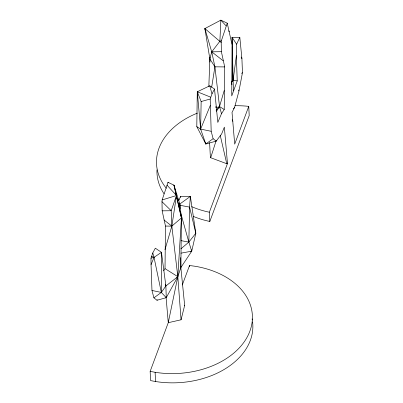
<?xml version="1.0" encoding="UTF-8"?>
<svg xmlns="http://www.w3.org/2000/svg" width="403" height="403" viewBox="0 0 403 403"><rect width="100%" height="100%" fill="white"/><g stroke="black" fill="none" stroke-linecap="round" stroke-linejoin="round"><path stroke-width="0.6" d="M232.204 44.275L232.088 37.353L239.81 37.313L236.621 44.249L236.375 55.669L237.221 80.922L231.74 95.924L232.063 44.743L227.232 23.178L220.864 20.15L204.875 28.558L209.877 58.999L209.963 62.148M193.208 216.361A77.628 54.314 -2.8 0 0 209.812 221.459L209.364 212.23L227.473 163.547L224.355 127.147L221.64 133.927L216.22 141.1L205.802 144.002L196.795 126.613L197.284 91.778L209.731 85.824L214.537 89.053L217.806 122.411L221.494 113.691L224.234 109.5L224.698 66.918L221.378 51.7L221.207 42.547L221.358 40.794L227.232 23.178M210.734 97.188L197.284 91.778L201.142 101.531L200.639 129.086L205.802 144.002L213.106 138.697L211.187 131.313L210.2 99.032L211.998 93.813L214.537 89.053M163.648 270.74L165.018 268.65L165.477 226.063L162.162 210.845L161.991 201.696L162.142 199.938L168.016 182.322L173.985 185.158L179.884 204.336L181.431 217.947L180.851 267.557L184.665 305.388L181.058 319.791L168.258 322.692L150.148 371.375L150.596 380.608L155.553 381.52A77.628 54.314 -2.8 0 0 252.58 321.826M209.928 57.125L208.84 86.469M221.494 113.691L219.534 106.553L214.915 66.822L209.877 58.999L211.731 51.826L219.882 41.247L220.864 20.15L226.148 25.923M181.058 319.791L177.824 276.68L181.431 217.947L173.985 185.158L181.431 217.947L171.839 226.123L164.973 249.704M178.6 200.795L180.594 196.457L190.372 196.402L189.576 207.112L188.851 242.112L191.732 251.185L180.851 267.557L177.824 276.68L168.258 322.692M190.216 198.256L190.372 196.402L179.451 204.281M232.682 81.366L232.244 46.788M179.678 206.215L179.884 204.336L178.806 202.855M236.375 55.669L233.13 80.152L233.423 90.665M152.782 252.958L154.027 257.341L161.341 292.437L166.253 297.676L165.88 285.954L161.462 252.328L155.321 248.203L152.782 252.958L150.984 258.182L151.049 264.64L151.971 290.457L153.891 297.847L157.004 300.25L166.253 297.676L177.824 276.68L171.839 226.123L176.504 195.52L166.933 185.068M211.661 87.27L214.915 66.822L211.731 51.826L204.875 28.558L221.207 42.547M235.004 105.727A77.628 54.314 -2.8 0 1 248.752 106.367L234.702 144.128L232.022 112.412L234.571 107.42L238.989 90.962L242.455 72.701L241.921 58.707L239.81 37.313M209.605 142.642L210.401 157.618L226.763 163.729L227.277 163.593L227.423 162.898M216.456 111.309L219.534 106.553L224.189 90.554M210.658 157.835L216.184 140.556M215.645 107.455L216.063 106.271M182.292 284.981L189.536 265.512L194.578 266.192A77.628 54.314 -2.8 0 1 249.87 331.195A77.628 54.314 -2.8 0 1 155.105 372.286L150.148 371.375M209.812 221.459L249.205 115.601L248.752 106.367M210.265 105.495L200.639 129.086L211.187 131.313M151.049 264.64L154.027 257.341L161.462 252.328L161.341 292.437L153.891 297.847M165.018 268.65L177.824 276.68L165.88 285.954L161.341 292.437L151.971 290.457M232.047 81.129L232.803 80.126L237.221 80.922M157.004 300.25L157.346 299.802M231.997 81.623L233.13 80.152L232.088 37.353L236.621 44.249M233.423 108.85L234.571 107.42M216.063 110.195L219.534 106.553L224.234 109.5M180.892 248.837L188.851 242.112L195.823 233.256L190.372 196.402M241.493 73.442L242.455 72.701M176.846 277.42L177.824 276.68M190.695 251.85L191.732 251.185L195.823 233.256L189.576 207.112L179.693 205.233M216.048 107.833L219.534 106.553M219.882 41.247L221.358 40.794M162.142 199.938L176.504 195.52L171.189 210.729L171.839 226.123L165.477 226.063M201.142 101.531L210.2 99.032M150.984 258.182L154.027 257.341L151.518 256.333M180.932 253.165L191.732 251.185L191.506 249.956M221.378 51.7L211.731 51.826L223.212 60.828M162.162 210.845L171.189 210.729L161.991 201.696M214.915 66.822L224.698 66.918M181.018 240.636L188.851 242.112L180.806 213.378M184.242 305.247L184.665 305.388M196.795 126.613L200.639 129.086L197.284 91.778L197.873 92.876M213.106 138.697L216.22 141.1M163.996 219.973L171.839 226.123M228.632 30.814L229.372 31.832M238.369 89.879L238.989 90.962M180.312 266.459L180.851 267.557L180.7 257.542M232.088 37.353L232.607 38.476M241.145 57.025L241.921 58.707M232.183 119.716L232.894 121.379M204.875 28.558L205.792 31.545M209.731 85.824L211.998 93.813M165.386 284.165L165.88 285.954M168.016 182.322L168.152 182.861M220.209 135.267L226.763 163.729M205.606 142.773L205.802 144.002M231.337 81.139L231.916 84.821M180.594 196.457L180.68 197.349M166.096 297.464L168.207 322.047M189.536 265.512L189.596 266.746M155.105 372.286L155.553 381.52M179.884 204.336L179.95 208.719M252.092 318.869A77.628 54.314 -2.8 0 1 252.318 320.063M209.364 212.23A77.628 54.314 -2.8 0 1 191.652 206.658M179.144 199.853A77.628 54.314 -2.8 0 1 177.708 198.85M166.328 188.282A77.628 54.314 -2.8 0 1 197.369 113.127M164.011 193.762A77.628 54.314 -2.8 0 1 156.958 169.839"/></g></svg>
